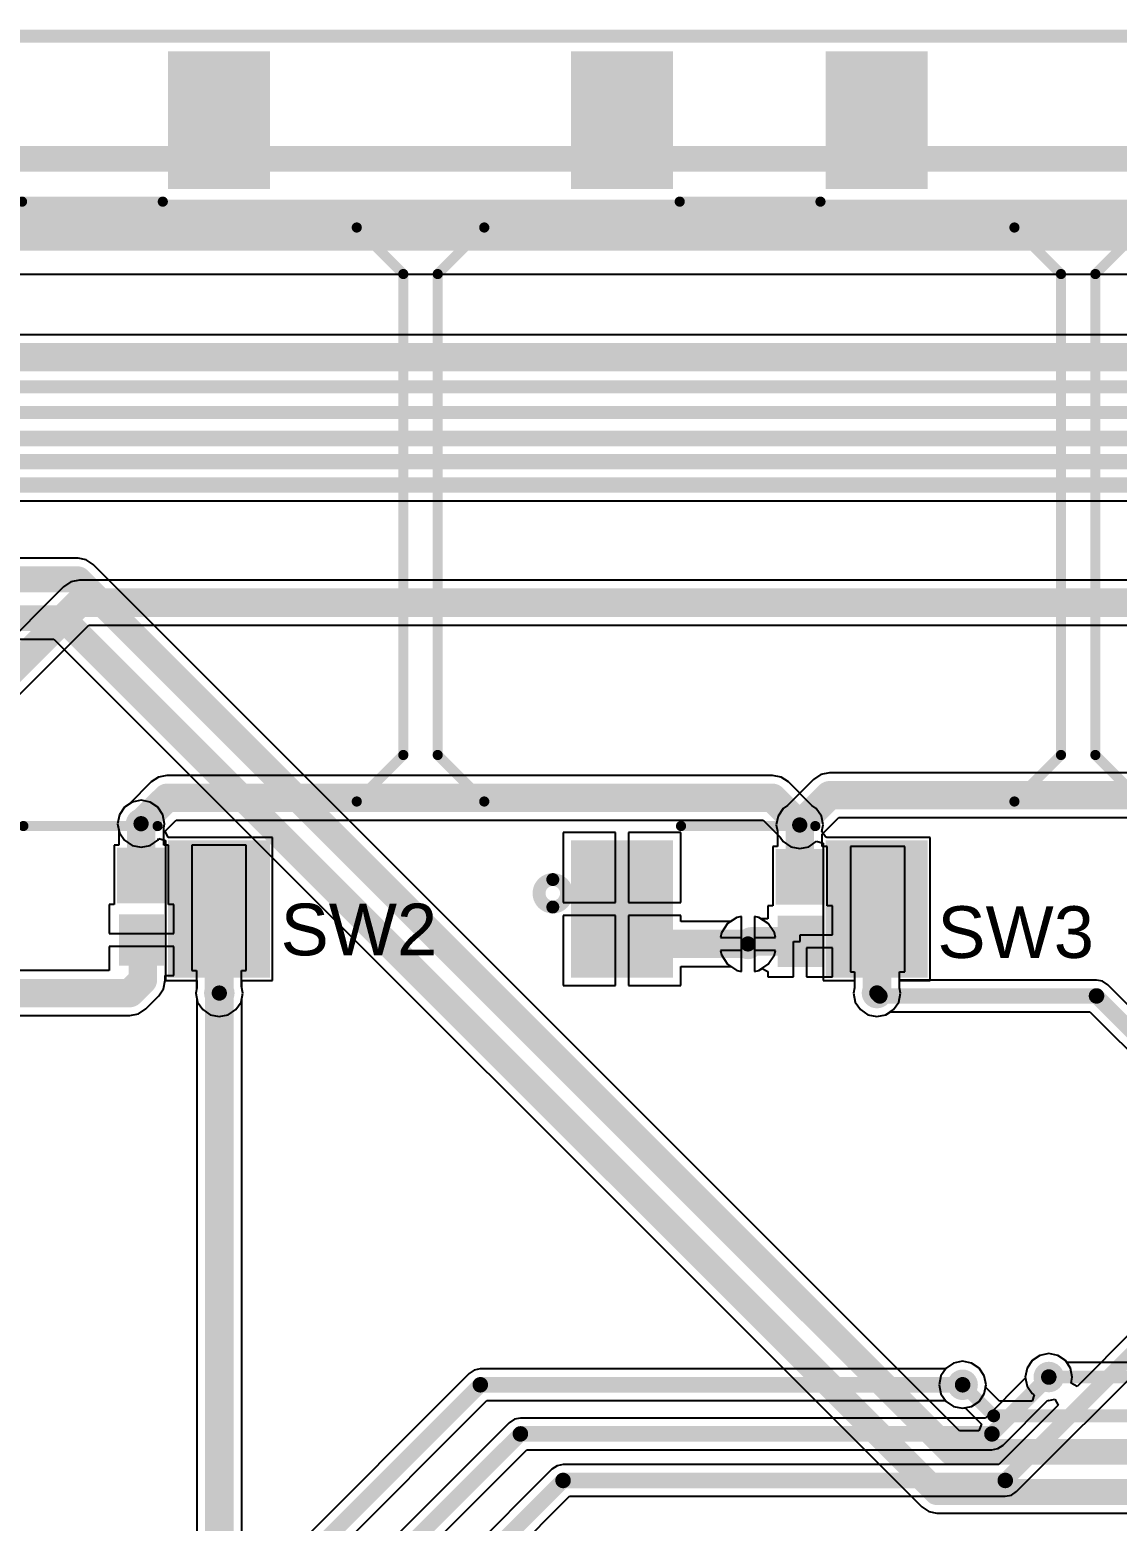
# Model space of a CAD drawing. Header units: millimetres. Extents: x 0 to 214, y 0 to 214.
# Drawn here: x 2.177 to 3.018, y 3.167 to 4.321 of the extents above; entities that cross this region are included whole.
import ezdxf

# ---------------------------------------------------------------- set-up
doc = ezdxf.new("R2010")
doc.units = ezdxf.units.MM
doc.header["$MEASUREMENT"] = 0
for name, color, linetype in [('BottomLayer', 5, 'Continuous'), ('BottomPaste', 16, 'Continuous'), ('BottomSolder', 6, 'Continuous'), ('Mechanical2', 216, 'Continuous'), ('TopLayer', 1, 'Continuous'), ('TopOverlay', 2, 'Continuous'), ('TopPaste', 8, 'Continuous'), ('TopSolder', 216, 'Continuous'), ('ViaHoleLayer', 16, 'Continuous')]:
    doc.layers.add(name, color=color, linetype=linetype)
doc.styles.add('Arial', font='', dxfattribs={"height": 0.2})
doc.styles.get('Arial').set_extended_font_data('Arial')

# ---------------------------------------------------------------- blocks, each defined once
blk = doc.blocks.new('TL3300CF160Q_268')
at = {"layer": 'TopLayer'}
for points in [[(-0.2559054, 0.06299215), (-0.3543306, 0.06299215), (-0.3543306, 0.13385825), (-0.2559054, 0.13385825)], [(0.3543308, 0.06299215), (0.2559056, 0.06299215), (0.2559056, 0.13385825), (0.3543308, 0.13385825)], [(-0.2559054, -0.13385825), (-0.3543306, -0.13385825), (-0.3543306, -0.06299215), (-0.2559054, -0.06299215)], [(0.3543308, -0.13385825), (0.2559056, -0.13385825), (0.2559056, -0.06299215), (0.3543308, -0.06299215)]]:
    blk.add_hatch(color=1, dxfattribs=at).paths.add_polyline_path(points)
at = {"layer": 'TopPaste'}
for points in [[(-0.2559054, 0.06299215), (-0.3543306, 0.06299215), (-0.3543306, 0.13385825), (-0.2559054, 0.13385825)], [(0.3543308, 0.06299215), (0.2559056, 0.06299215), (0.2559056, 0.13385825), (0.3543308, 0.13385825)], [(-0.2559054, -0.13385825), (-0.3543306, -0.13385825), (-0.3543306, -0.06299215), (-0.2559054, -0.06299215)], [(0.3543308, -0.13385825), (0.2559056, -0.13385825), (0.2559056, -0.06299215), (0.3543308, -0.06299215)]]:
    blk.add_hatch(color=8, dxfattribs=at).paths.add_polyline_path(points)
at = {"layer": 'TopSolder'}
for points in [[(-0.2519054, 0.05899215), (-0.3583306, 0.05899215), (-0.3583306, 0.13785825), (-0.2519054, 0.13785825)], [(0.3583308, 0.05899215), (0.2519056, 0.05899215), (0.2519056, 0.13785825), (0.3583308, 0.13785825)], [(-0.2519054, -0.13785825), (-0.3583306, -0.13785825), (-0.3583306, -0.05899215), (-0.2519054, -0.05899215)], [(0.3583308, -0.13785825), (0.2519056, -0.13785825), (0.2519056, -0.05899215), (0.3583308, -0.05899215)]]:
    blk.add_hatch(color=216, dxfattribs=at).paths.add_polyline_path(points)
at = {"layer": 'TopOverlay', "const_width": 0.007874}
for points in [[(-0.186, 0.241), (-0.222, 0.205)], [(-0.186, 0.241), (0.186, 0.241)], [(0.1860002, 0.241), (0.2220002, 0.205)], [(0.2420158, 0.0538425), (0.242, -0.055)], [(-0.2409842, 0.0528425), (-0.241, -0.051)], [(-0.222, -0.205), (-0.186, -0.241)], [(0.2220002, -0.205), (0.1860002, -0.241)], [(-0.186, -0.241), (0.186, -0.241)]]:
    blk.add_lwpolyline(points, dxfattribs=at)
at = {"layer": 'TopOverlay'}
for points, const_width in [([(-0.1879685, 0.241, 1), (-0.1840315, 0.241, 1)], 0.003937), ([(-0.1879685, 0.241, 1), (-0.1840315, 0.241, 1)], 0.003937), ([(0.1840315, 0.241, 1), (0.1879685, 0.241, 1)], 0.003937), ([(0.1840317, 0.241, 1), (0.1879687, 0.241, 1)], 0.003937), ([(-0.2239685, 0.205, 1), (-0.2200315, 0.205, 1)], 0.003937), ([(0.2200317, 0.205, 1), (0.2239687, 0.205, 1)], 0.003937), ([(-0.2823699, 0.152, 1), (-0.3036301, 0.152, 1)], 0.01), ([(-0.3061301, 0.152, 1), (-0.3011301, 0.152, 1)], 0.005), ([(-0.2848699, 0.152, 1), (-0.2798699, 0.152, 1)], 0.005), ([(0.2400473, 0.0538425, 1), (0.2439843, 0.0538425, 1)], 0.003937), ([(-0.2429527, 0.0528425, 1), (-0.2390157, 0.0528425, 1)], 0.003937), ([(-0.2429685, -0.051, 1), (-0.2390315, -0.051, 1)], 0.003937), ([(0.2400315, -0.055, 1), (0.2439685, -0.055, 1)], 0.003937), ([(-0.2239685, -0.205, 1), (-0.2200315, -0.205, 1)], 0.003937), ([(0.2200317, -0.205, 1), (0.2239687, -0.205, 1)], 0.003937), ([(-0.1879685, -0.241, 1), (-0.1840315, -0.241, 1)], 0.003937), ([(-0.1879685, -0.241, 1), (-0.1840315, -0.241, 1)], 0.003937), ([(0.1840315, -0.241, 1), (0.1879685, -0.241, 1)], 0.003937), ([(0.1840317, -0.241, 1), (0.1879687, -0.241, 1)], 0.003937)]:
    blk.add_lwpolyline(points, format="xyb", close=True, dxfattribs=dict(at, const_width=const_width))
blk = doc.blocks.new('TL3300CF160Q_270')
at = {"layer": 'TopLayer'}
for points in [[(-0.2559054, 0.06299215), (-0.3543306, 0.06299215), (-0.3543306, 0.13385825), (-0.2559054, 0.13385825)], [(0.3543308, 0.06299215), (0.2559056, 0.06299215), (0.2559056, 0.13385825), (0.3543308, 0.13385825)], [(-0.2559054, -0.13385825), (-0.3543306, -0.13385825), (-0.3543306, -0.06299215), (-0.2559054, -0.06299215)], [(0.3543308, -0.13385825), (0.2559056, -0.13385825), (0.2559056, -0.06299215), (0.3543308, -0.06299215)]]:
    blk.add_hatch(color=1, dxfattribs=at).paths.add_polyline_path(points)
at = {"layer": 'TopPaste'}
for points in [[(-0.2559054, 0.06299215), (-0.3543306, 0.06299215), (-0.3543306, 0.13385825), (-0.2559054, 0.13385825)], [(0.3543308, 0.06299215), (0.2559056, 0.06299215), (0.2559056, 0.13385825), (0.3543308, 0.13385825)], [(-0.2559054, -0.13385825), (-0.3543306, -0.13385825), (-0.3543306, -0.06299215), (-0.2559054, -0.06299215)], [(0.3543308, -0.13385825), (0.2559056, -0.13385825), (0.2559056, -0.06299215), (0.3543308, -0.06299215)]]:
    blk.add_hatch(color=8, dxfattribs=at).paths.add_polyline_path(points)
at = {"layer": 'TopSolder'}
for points in [[(-0.2519054, 0.05899215), (-0.3583306, 0.05899215), (-0.3583306, 0.13785825), (-0.2519054, 0.13785825)], [(0.3583308, 0.05899215), (0.2519056, 0.05899215), (0.2519056, 0.13785825), (0.3583308, 0.13785825)], [(-0.2519054, -0.13785825), (-0.3583306, -0.13785825), (-0.3583306, -0.05899215), (-0.2519054, -0.05899215)], [(0.3583308, -0.13785825), (0.2519056, -0.13785825), (0.2519056, -0.05899215), (0.3583308, -0.05899215)]]:
    blk.add_hatch(color=216, dxfattribs=at).paths.add_polyline_path(points)
at = {"layer": 'TopOverlay', "const_width": 0.007874}
for points in [[(-0.186, 0.241), (-0.222, 0.205)], [(-0.186, 0.241), (0.186, 0.241)], [(0.1860002, 0.241), (0.2220002, 0.205)], [(0.2420158, 0.0538425), (0.242, -0.055)], [(-0.2409842, 0.0528425), (-0.241, -0.051)], [(-0.222, -0.205), (-0.186, -0.241)], [(0.2220002, -0.205), (0.1860002, -0.241)], [(-0.186, -0.241), (0.186, -0.241)]]:
    blk.add_lwpolyline(points, dxfattribs=at)
at = {"layer": 'TopOverlay'}
for points, const_width in [([(-0.1879685, 0.241, 1), (-0.1840315, 0.241, 1)], 0.003937), ([(-0.1879685, 0.241, 1), (-0.1840315, 0.241, 1)], 0.003937), ([(0.1840315, 0.241, 1), (0.1879685, 0.241, 1)], 0.003937), ([(0.1840317, 0.241, 1), (0.1879687, 0.241, 1)], 0.003937), ([(-0.2239685, 0.205, 1), (-0.2200315, 0.205, 1)], 0.003937), ([(0.2200317, 0.205, 1), (0.2239687, 0.205, 1)], 0.003937), ([(-0.2823699, 0.152, 1), (-0.3036301, 0.152, 1)], 0.01), ([(-0.3061301, 0.152, 1), (-0.3011301, 0.152, 1)], 0.005), ([(-0.2848699, 0.152, 1), (-0.2798699, 0.152, 1)], 0.005), ([(0.2400473, 0.0538425, 1), (0.2439843, 0.0538425, 1)], 0.003937), ([(-0.2429527, 0.0528425, 1), (-0.2390157, 0.0528425, 1)], 0.003937), ([(-0.2429685, -0.051, 1), (-0.2390315, -0.051, 1)], 0.003937), ([(0.2400315, -0.055, 1), (0.2439685, -0.055, 1)], 0.003937), ([(-0.2239685, -0.205, 1), (-0.2200315, -0.205, 1)], 0.003937), ([(0.2200317, -0.205, 1), (0.2239687, -0.205, 1)], 0.003937), ([(-0.1879685, -0.241, 1), (-0.1840315, -0.241, 1)], 0.003937), ([(-0.1879685, -0.241, 1), (-0.1840315, -0.241, 1)], 0.003937), ([(0.1840315, -0.241, 1), (0.1879685, -0.241, 1)], 0.003937), ([(0.1840317, -0.241, 1), (0.1879687, -0.241, 1)], 0.003937)]:
    blk.add_lwpolyline(points, format="xyb", close=True, dxfattribs=dict(at, const_width=const_width))
blk = doc.blocks.new('TL3300CF160Q_271')
at = {"layer": 'TopLayer'}
for points in [[(-0.2559054, 0.06299215), (-0.3543306, 0.06299215), (-0.3543306, 0.13385825), (-0.2559054, 0.13385825)], [(0.3543308, 0.06299215), (0.2559056, 0.06299215), (0.2559056, 0.13385825), (0.3543308, 0.13385825)], [(-0.2559054, -0.13385825), (-0.3543306, -0.13385825), (-0.3543306, -0.06299215), (-0.2559054, -0.06299215)], [(0.3543308, -0.13385825), (0.2559056, -0.13385825), (0.2559056, -0.06299215), (0.3543308, -0.06299215)]]:
    blk.add_hatch(color=1, dxfattribs=at).paths.add_polyline_path(points)
at = {"layer": 'TopPaste'}
for points in [[(-0.2559054, 0.06299215), (-0.3543306, 0.06299215), (-0.3543306, 0.13385825), (-0.2559054, 0.13385825)], [(0.3543308, 0.06299215), (0.2559056, 0.06299215), (0.2559056, 0.13385825), (0.3543308, 0.13385825)], [(-0.2559054, -0.13385825), (-0.3543306, -0.13385825), (-0.3543306, -0.06299215), (-0.2559054, -0.06299215)], [(0.3543308, -0.13385825), (0.2559056, -0.13385825), (0.2559056, -0.06299215), (0.3543308, -0.06299215)]]:
    blk.add_hatch(color=8, dxfattribs=at).paths.add_polyline_path(points)
at = {"layer": 'TopSolder'}
for points in [[(-0.2519054, 0.05899215), (-0.3583306, 0.05899215), (-0.3583306, 0.13785825), (-0.2519054, 0.13785825)], [(0.3583308, 0.05899215), (0.2519056, 0.05899215), (0.2519056, 0.13785825), (0.3583308, 0.13785825)], [(-0.2519054, -0.13785825), (-0.3583306, -0.13785825), (-0.3583306, -0.05899215), (-0.2519054, -0.05899215)], [(0.3583308, -0.13785825), (0.2519056, -0.13785825), (0.2519056, -0.05899215), (0.3583308, -0.05899215)]]:
    blk.add_hatch(color=216, dxfattribs=at).paths.add_polyline_path(points)
at = {"layer": 'TopOverlay', "const_width": 0.007874}
for points in [[(-0.186, 0.241), (-0.222, 0.205)], [(-0.186, 0.241), (0.186, 0.241)], [(0.1860002, 0.241), (0.2220002, 0.205)], [(0.2420158, 0.0538425), (0.242, -0.055)], [(-0.2409842, 0.0528425), (-0.241, -0.051)], [(-0.222, -0.205), (-0.186, -0.241)], [(0.2220002, -0.205), (0.1860002, -0.241)], [(-0.186, -0.241), (0.186, -0.241)]]:
    blk.add_lwpolyline(points, dxfattribs=at)
at = {"layer": 'TopOverlay'}
for points, const_width in [([(-0.1879685, 0.241, 1), (-0.1840315, 0.241, 1)], 0.003937), ([(-0.1879685, 0.241, 1), (-0.1840315, 0.241, 1)], 0.003937), ([(0.1840315, 0.241, 1), (0.1879685, 0.241, 1)], 0.003937), ([(0.1840317, 0.241, 1), (0.1879687, 0.241, 1)], 0.003937), ([(-0.2239685, 0.205, 1), (-0.2200315, 0.205, 1)], 0.003937), ([(0.2200317, 0.205, 1), (0.2239687, 0.205, 1)], 0.003937), ([(-0.2823699, 0.152, 1), (-0.3036301, 0.152, 1)], 0.01), ([(-0.3061301, 0.152, 1), (-0.3011301, 0.152, 1)], 0.005), ([(-0.2848699, 0.152, 1), (-0.2798699, 0.152, 1)], 0.005), ([(0.2400473, 0.0538425, 1), (0.2439843, 0.0538425, 1)], 0.003937), ([(-0.2429527, 0.0528425, 1), (-0.2390157, 0.0528425, 1)], 0.003937), ([(-0.2429685, -0.051, 1), (-0.2390315, -0.051, 1)], 0.003937), ([(0.2400315, -0.055, 1), (0.2439685, -0.055, 1)], 0.003937), ([(-0.2239685, -0.205, 1), (-0.2200315, -0.205, 1)], 0.003937), ([(0.2200317, -0.205, 1), (0.2239687, -0.205, 1)], 0.003937), ([(-0.1879685, -0.241, 1), (-0.1840315, -0.241, 1)], 0.003937), ([(-0.1879685, -0.241, 1), (-0.1840315, -0.241, 1)], 0.003937), ([(0.1840315, -0.241, 1), (0.1879685, -0.241, 1)], 0.003937), ([(0.1840317, -0.241, 1), (0.1879687, -0.241, 1)], 0.003937)]:
    blk.add_lwpolyline(points, format="xyb", close=True, dxfattribs=dict(at, const_width=const_width))
blk = doc.blocks.new('RES_0603_B_306')
at = {"layer": 'BottomLayer'}
for points in [[(-0.045, -0.0175), (-0.045, 0.0175), (-0.015, 0.0175), (-0.015, -0.0175)], [(0.015, -0.0175), (0.015, 0.0175), (0.045, 0.0175), (0.045, -0.0175)]]:
    blk.add_hatch(color=5, dxfattribs=at).paths.add_polyline_path(points)
at = {"layer": 'BottomPaste'}
for points in [[(-0.045, -0.0175), (-0.045, 0.0175), (-0.015, 0.0175), (-0.015, -0.0175)], [(0.015, -0.0175), (0.015, 0.0175), (0.045, 0.0175), (0.045, -0.0175)]]:
    blk.add_hatch(color=16, dxfattribs=at).paths.add_polyline_path(points)
at = {"layer": 'BottomSolder'}
for points in [[(-0.049, -0.0215), (-0.049, 0.0215), (-0.011, 0.0215), (-0.011, -0.0215)], [(0.011, -0.0215), (0.011, 0.0215), (0.049, 0.0215), (0.049, -0.0215)]]:
    blk.add_hatch(color=6, dxfattribs=at).paths.add_polyline_path(points)
blk = doc.blocks.new('RES_0603_B_307')
at = {"layer": 'BottomLayer'}
for points in [[(-0.045, -0.0175), (-0.045, 0.0175), (-0.015, 0.0175), (-0.015, -0.0175)], [(0.015, -0.0175), (0.015, 0.0175), (0.045, 0.0175), (0.045, -0.0175)]]:
    blk.add_hatch(color=5, dxfattribs=at).paths.add_polyline_path(points)
at = {"layer": 'BottomPaste'}
for points in [[(-0.045, -0.0175), (-0.045, 0.0175), (-0.015, 0.0175), (-0.015, -0.0175)], [(0.015, -0.0175), (0.015, 0.0175), (0.045, 0.0175), (0.045, -0.0175)]]:
    blk.add_hatch(color=16, dxfattribs=at).paths.add_polyline_path(points)
at = {"layer": 'BottomSolder'}
for points in [[(-0.049, -0.0215), (-0.049, 0.0215), (-0.011, 0.0215), (-0.011, -0.0215)], [(0.011, -0.0215), (0.011, 0.0215), (0.049, 0.0215), (0.049, -0.0215)]]:
    blk.add_hatch(color=6, dxfattribs=at).paths.add_polyline_path(points)
blk = doc.blocks.new('C__0603_B_349')
at = {"layer": 'BottomLayer'}
for points in [[(-0.045, -0.0175), (-0.045, 0.0175), (-0.015, 0.0175), (-0.015, -0.0175)], [(0.015, -0.0175), (0.015, 0.0175), (0.045, 0.0175), (0.045, -0.0175)]]:
    blk.add_hatch(color=5, dxfattribs=at).paths.add_polyline_path(points)
at = {"layer": 'BottomPaste'}
for points in [[(-0.045, -0.0175), (-0.045, 0.0175), (-0.015, 0.0175), (-0.015, -0.0175)], [(0.015, -0.0175), (0.015, 0.0175), (0.045, 0.0175), (0.045, -0.0175)]]:
    blk.add_hatch(color=16, dxfattribs=at).paths.add_polyline_path(points)
at = {"layer": 'BottomSolder'}
for points in [[(-0.0473622, -0.0198622), (-0.0473622, 0.0198622), (-0.0126378, 0.0198622), (-0.0126378, -0.0198622)], [(0.0126378, -0.0198622), (0.0126378, 0.0198622), (0.0473622, 0.0198622), (0.0473622, -0.0198622)]]:
    blk.add_hatch(color=6, dxfattribs=at).paths.add_polyline_path(points)
blk = doc.blocks.new('C__0603_B_350')
at = {"layer": 'BottomLayer'}
for points in [[(-0.045, -0.0175), (-0.045, 0.0175), (-0.015, 0.0175), (-0.015, -0.0175)], [(0.015, -0.0175), (0.015, 0.0175), (0.045, 0.0175), (0.045, -0.0175)]]:
    blk.add_hatch(color=5, dxfattribs=at).paths.add_polyline_path(points)
at = {"layer": 'BottomPaste'}
for points in [[(-0.045, -0.0175), (-0.045, 0.0175), (-0.015, 0.0175), (-0.015, -0.0175)], [(0.015, -0.0175), (0.015, 0.0175), (0.045, 0.0175), (0.045, -0.0175)]]:
    blk.add_hatch(color=16, dxfattribs=at).paths.add_polyline_path(points)
at = {"layer": 'BottomSolder'}
for points in [[(-0.0473622, -0.0198622), (-0.0473622, 0.0198622), (-0.0126378, 0.0198622), (-0.0126378, -0.0198622)], [(0.0126378, -0.0198622), (0.0126378, 0.0198622), (0.0473622, 0.0198622), (0.0473622, -0.0198622)]]:
    blk.add_hatch(color=6, dxfattribs=at).paths.add_polyline_path(points)

msp = doc.modelspace()

# ---------------------------------------------------------------- hatches: boundary and pattern name
at = {"layer": 'BottomLayer'}
h = msp.add_hatch(color=5, dxfattribs=at)
edge = h.paths.add_edge_path()
edge.add_arc((2.2626453, 3.707), 0.011811, 0, 360)
h = msp.add_hatch(color=5, dxfattribs=at)
edge = h.paths.add_edge_path()
edge.add_arc((2.772, 3.706), 0.011811, 0, 360)
h = msp.add_hatch(color=5, dxfattribs=at)
edge = h.paths.add_edge_path()
edge.add_arc((2.732, 3.614), 0.011811, 0, 360)
h = msp.add_hatch(color=5, dxfattribs=at)
edge = h.paths.add_edge_path()
edge.add_arc((2.3231514, 3.576), 0.011811, 0, 360)
h = msp.add_hatch(color=5, dxfattribs=at)
edge = h.paths.add_edge_path()
edge.add_arc((2.8317676, 3.576), 0.011811, 0, 360)
h = msp.add_hatch(color=5, dxfattribs=at)
edge = h.paths.add_edge_path()
edge.add_arc((2.9646569, 3.279), 0.011811, 0, 360)
h = msp.add_hatch(color=5, dxfattribs=at)
edge = h.paths.add_edge_path()
edge.add_arc((2.898, 3.273), 0.011811, 0, 360)
at = {"layer": 'BottomSolder'}
h = msp.add_hatch(color=6, dxfattribs=at)
edge = h.paths.add_edge_path()
edge.add_arc((2.2626453, 3.707), 0.0059055, 0, 360)
h = msp.add_hatch(color=6, dxfattribs=at)
edge = h.paths.add_edge_path()
edge.add_arc((2.772, 3.706), 0.0059055, 0, 360)
h = msp.add_hatch(color=6, dxfattribs=at)
edge = h.paths.add_edge_path()
edge.add_arc((2.732, 3.614), 0.0059055, 0, 360)
h = msp.add_hatch(color=6, dxfattribs=at)
edge = h.paths.add_edge_path()
edge.add_arc((2.3231514, 3.576), 0.0059055, 0, 360)
h = msp.add_hatch(color=6, dxfattribs=at)
edge = h.paths.add_edge_path()
edge.add_arc((2.8317676, 3.576), 0.0059055, 0, 360)
h = msp.add_hatch(color=6, dxfattribs=at)
edge = h.paths.add_edge_path()
edge.add_arc((2.898, 3.273), 0.0059055, 0, 360)
h = msp.add_hatch(color=6, dxfattribs=at)
edge = h.paths.add_edge_path()
edge.add_arc((2.9646569, 3.279), 0.0059055, 0, 360)
at = {"layer": 'TopLayer'}
h = msp.add_hatch(color=1, dxfattribs=at)
edge = h.paths.add_edge_path()
edge.add_arc((2.2626453, 3.707), 0.011811, 0, 360)
h = msp.add_hatch(color=1, dxfattribs=at)
edge = h.paths.add_edge_path()
edge.add_arc((2.772, 3.706), 0.011811, 0, 360)
h = msp.add_hatch(color=1, dxfattribs=at)
edge = h.paths.add_edge_path()
edge.add_arc((2.732, 3.614), 0.011811, 0, 360)
h = msp.add_hatch(color=1, dxfattribs=at)
edge = h.paths.add_edge_path()
edge.add_arc((2.3231514, 3.576), 0.011811, 0, 360)
h = msp.add_hatch(color=1, dxfattribs=at)
edge = h.paths.add_edge_path()
edge.add_arc((2.8317676, 3.576), 0.011811, 0, 360)
h = msp.add_hatch(color=1, dxfattribs=at)
edge = h.paths.add_edge_path()
edge.add_arc((2.9646569, 3.279), 0.011811, 0, 360)
h = msp.add_hatch(color=1, dxfattribs=at)
edge = h.paths.add_edge_path()
edge.add_arc((2.898, 3.273), 0.011811, 0, 360)
at = {"layer": 'TopSolder'}
h = msp.add_hatch(color=216, dxfattribs=at)
edge = h.paths.add_edge_path()
edge.add_arc((2.2626453, 3.707), 0.0059055, 0, 360)
h = msp.add_hatch(color=216, dxfattribs=at)
edge = h.paths.add_edge_path()
edge.add_arc((2.772, 3.706), 0.0059055, 0, 360)
h = msp.add_hatch(color=216, dxfattribs=at)
edge = h.paths.add_edge_path()
edge.add_arc((2.732, 3.614), 0.0059055, 0, 360)
h = msp.add_hatch(color=216, dxfattribs=at)
edge = h.paths.add_edge_path()
edge.add_arc((2.3231514, 3.576), 0.0059055, 0, 360)
h = msp.add_hatch(color=216, dxfattribs=at)
edge = h.paths.add_edge_path()
edge.add_arc((2.8317676, 3.576), 0.0059055, 0, 360)
h = msp.add_hatch(color=216, dxfattribs=at)
edge = h.paths.add_edge_path()
edge.add_arc((2.898, 3.273), 0.0059055, 0, 360)
h = msp.add_hatch(color=216, dxfattribs=at)
edge = h.paths.add_edge_path()
edge.add_arc((2.9646569, 3.279), 0.0059055, 0, 360)
at = {"layer": 'ViaHoleLayer'}
h = msp.add_hatch(color=16, dxfattribs=at)
edge = h.paths.add_edge_path()
edge.add_arc((2.2626453, 3.707), 0.0059055, 0, 360)
h = msp.add_hatch(color=16, dxfattribs=at)
edge = h.paths.add_edge_path()
edge.add_arc((2.772, 3.706), 0.0059055, 0, 360)
h = msp.add_hatch(color=16, dxfattribs=at)
edge = h.paths.add_edge_path()
edge.add_arc((2.732, 3.614), 0.0059055, 0, 360)
h = msp.add_hatch(color=16, dxfattribs=at)
edge = h.paths.add_edge_path()
edge.add_arc((2.3231514, 3.576), 0.0059055, 0, 360)
h = msp.add_hatch(color=16, dxfattribs=at)
edge = h.paths.add_edge_path()
edge.add_arc((2.8317676, 3.576), 0.0059055, 0, 360)
h = msp.add_hatch(color=16, dxfattribs=at)
edge = h.paths.add_edge_path()
edge.add_arc((2.898, 3.273), 0.0059055, 0, 360)
h = msp.add_hatch(color=16, dxfattribs=at)
edge = h.paths.add_edge_path()
edge.add_arc((2.9646569, 3.279), 0.0059055, 0, 360)

# ---------------------------------------------------------------- linework, layer by layer
at = {"layer": 'BottomLayer'}
for p, q in [((1.6232591, 4.132), (5.7925056, 4.1319994)), ((2.214, 3.9123135), (0.905, 3.9123135)), ((2.2202429, 3.9110717), (2.214, 3.9123135)), ((2.2255354, 3.9075354), (2.2202429, 3.9110717)), ((2.3255354, 3.8075354), (2.2255354, 3.9075354)), ((1.948, 3.8496865), (2.1952427, 3.8496865)), ((2.1952427, 3.8496865), (2.8664646, 3.1784646)), ((2.8955683, 3.2375025), (2.3255354, 3.8075354)), ((2.7827437, 3.7412563), (2.7626832, 3.7211958)), ((2.7883669, 3.7450136), (2.7827437, 3.7412563)), ((2.795, 3.746333), (2.7883669, 3.7450136)), ((3.253, 3.746333), (2.795, 3.746333)), ((2.2498043, 3.719841), (2.2458677, 3.7139495)), ((2.2556958, 3.7237776), (2.2498043, 3.719841)), ((2.2626453, 3.7251599), (2.2556958, 3.7237776)), ((2.2695948, 3.7237776), (2.2626453, 3.7251599)), ((2.2754863, 3.719841), (2.2695948, 3.7237776)), ((2.2794229, 3.7139495), (2.2754863, 3.719841)), ((2.759159, 3.718841), (2.7552224, 3.7129495)), ((2.7626832, 3.7211958), (2.759159, 3.718841)), ((2.2458677, 3.7139495), (2.2444854, 3.707)), ((2.2444854, 3.707), (2.2454598, 3.7021012)), ((2.2808052, 3.707), (2.2794229, 3.7139495)), ((2.2801258, 3.7035843), (2.2808052, 3.707)), ((2.2801258, 3.6904042), (2.2801258, 3.7035843)), ((2.7552224, 3.7129495), (2.7538401, 3.706)), ((2.7538401, 3.706), (2.7548145, 3.7011012)), ((2.7894805, 3.6989679), (2.8021796, 3.711667)), ((2.8021796, 3.711667), (3.2458204, 3.711667)), ((2.2454598, 3.7021012), (2.2454598, 3.6904042)), ((2.7548145, 3.7011012), (2.7548145, 3.6894042)), ((2.7894805, 3.6894042), (2.7894805, 3.6989679)), ((2.2454598, 3.6904042), (2.2419403, 3.6904042)), ((2.2419403, 3.6904042), (2.2419403, 3.6445)), ((2.2839403, 3.6904042), (2.2801258, 3.6904042)), ((2.2839403, 3.6445), (2.2839403, 3.6904042)), ((2.3439403, 3.6904042), (2.3019403, 3.6904042)), ((2.3019403, 3.6904042), (2.3019403, 3.6434044)), ((2.3439403, 3.6434044), (2.3439403, 3.6904042)), ((2.7548145, 3.6894042), (2.751295, 3.6894042)), ((2.751295, 3.6894042), (2.751295, 3.6435)), ((2.793295, 3.6894042), (2.7894805, 3.6894042)), ((2.793295, 3.6435), (2.793295, 3.6894042)), ((2.853295, 3.6894042), (2.811295, 3.6894042)), ((2.811295, 3.6894042), (2.811295, 3.6424044)), ((2.853295, 3.6424044), (2.853295, 3.6894042)), ((2.2419403, 3.6445), (2.2379403, 3.6445)), ((2.2379403, 3.6445), (2.2379403, 3.6219999)), ((2.2879403, 3.6445), (2.2839403, 3.6445)), ((2.2879403, 3.6219999), (2.2879403, 3.6445)), ((2.3019403, 3.6434044), (2.3019401, 3.6434044)), ((2.3019401, 3.6434044), (2.3019401, 3.6404998)), ((2.3019401, 3.6404998), (2.3019403, 3.6404998)), ((2.3019403, 3.6404998), (2.3019403, 3.5935)), ((2.3439405, 3.6434044), (2.3439403, 3.6434044)), ((2.3439403, 3.5935), (2.3439403, 3.6404998)), ((2.3439403, 3.6404998), (2.3439405, 3.6404998)), ((2.3439405, 3.6404998), (2.3439405, 3.6434044)), ((2.7234898, 3.6345455), (2.7162751, 3.6297249)), ((2.727, 3.6352437), (2.7234898, 3.6345455)), ((2.727, 3.619), (2.727, 3.6352437)), ((2.7405102, 3.6345455), (2.737, 3.6352437)), ((2.737, 3.6352437), (2.737, 3.614)), ((2.7423249, 3.633333), (2.7405102, 3.6345455)), ((2.751295, 3.6435), (2.747295, 3.6435)), ((2.747295, 3.6435), (2.747295, 3.633333)), ((2.797295, 3.6435), (2.793295, 3.6435)), ((2.797295, 3.621), (2.797295, 3.6435)), ((2.811295, 3.6424044), (2.8112948, 3.6424044)), ((2.8112948, 3.6424044), (2.8112948, 3.6394998)), ((2.8112948, 3.6394998), (2.811295, 3.6394998)), ((2.811295, 3.6394998), (2.811295, 3.5925)), ((2.8532952, 3.6424044), (2.853295, 3.6424044)), ((2.853295, 3.5925), (2.853295, 3.6394998)), ((2.853295, 3.6394998), (2.8532952, 3.6394998)), ((2.8532952, 3.6394998), (2.8532952, 3.6424044)), ((2.7114545, 3.6225102), (2.7107563, 3.619)), ((2.7162751, 3.6297249), (2.7114545, 3.6225102)), ((2.747295, 3.633333), (2.7423249, 3.633333)), ((2.2379403, 3.6219999), (2.2629402, 3.6219999)), ((2.2629402, 3.6119999), (2.2379403, 3.6119999)), ((2.2379403, 3.6119999), (2.2379403, 3.593333)), ((2.2629402, 3.6219999), (2.2879403, 3.6219999)), ((2.2879403, 3.6119999), (2.2629402, 3.6119999)), ((2.2879403, 3.5895), (2.2879403, 3.6119999)), ((2.7107563, 3.619), (2.727, 3.619)), ((2.737, 3.614), (2.737, 3.5927563)), ((2.7672948, 3.5885), (2.7672948, 3.616)), ((2.7672948, 3.616), (2.7722948, 3.616)), ((2.7722948, 3.616), (2.7722948, 3.621)), ((2.7722948, 3.621), (2.797295, 3.621)), ((2.797295, 3.611), (2.7772948, 3.611)), ((2.7772948, 3.611), (2.7772948, 3.5885)), ((2.797295, 3.5885), (2.797295, 3.611)), ((2.727, 3.609), (2.7107563, 3.609)), ((2.7107563, 3.609), (2.7114545, 3.6054898)), ((2.7114545, 3.6054898), (2.7162751, 3.5982751)), ((2.727, 3.5927563), (2.727, 3.609)), ((2.2379403, 3.593333), (2.1396192, 3.593333)), ((2.281333, 3.586), (2.281333, 3.5895)), ((2.281333, 3.5895), (2.2879403, 3.5895)), ((2.3019403, 3.5935), (2.3056073, 3.5935)), ((2.3056073, 3.5935), (2.3056073, 3.5790959)), ((2.3402733, 3.5812185), (2.3402733, 3.5935)), ((2.3402733, 3.5935), (2.3439403, 3.5935)), ((2.7162751, 3.5982751), (2.7234898, 3.5934545)), ((2.7234898, 3.5934545), (2.727, 3.5927563)), ((2.737, 3.5927563), (2.7405102, 3.5934545)), ((2.7405102, 3.5934545), (2.7428854, 3.5950415)), ((2.7428854, 3.5950415), (2.747295, 3.5926845)), ((2.747295, 3.5926845), (2.747295, 3.5885)), ((2.747295, 3.5885), (2.7672948, 3.5885)), ((2.7772948, 3.5885), (2.797295, 3.5885)), ((2.811295, 3.5925), (2.8144346, 3.5925)), ((2.8144346, 3.5925), (2.8144346, 3.5801572)), ((2.8491006, 3.5860114), (2.8491006, 3.5925)), ((2.8491006, 3.5925), (2.853295, 3.5925)), ((2.2762563, 3.5737437), (2.2800136, 3.5793669)), ((2.2800136, 3.5793669), (2.281333, 3.586)), ((2.3056073, 3.5790959), (2.3049915, 3.576)), ((2.3413113, 3.576), (2.3402733, 3.5812185)), ((2.8144346, 3.5801572), (2.8136077, 3.576)), ((3.0015499, 3.5860114), (2.8491006, 3.5860114)), ((3.0062321, 3.5850801), (3.0015499, 3.5860114)), ((3.0102014, 3.5824278), (3.0062321, 3.5850801)), ((3.4483868, 3.1442424), (3.0102014, 3.5824278)), ((2.2662563, 3.5637437), (2.2762563, 3.5737437)), ((2.3049915, 3.576), (2.3063738, 3.5690505)), ((2.3063738, 3.5690505), (2.3103104, 3.563159)), ((2.3359924, 3.563159), (2.339929, 3.5690505)), ((2.339929, 3.5690505), (2.3413113, 3.576)), ((2.8136077, 3.576), (2.81499, 3.5690505)), ((2.81499, 3.5690505), (2.8189266, 3.563159)), ((2.1396192, 3.558667), (2.254, 3.558667)), ((2.254, 3.558667), (2.2606331, 3.5599864)), ((2.2606331, 3.5599864), (2.2662563, 3.5637437)), ((2.3103104, 3.563159), (2.3162019, 3.5592224)), ((2.3162019, 3.5592224), (2.3231514, 3.5578401)), ((2.3231514, 3.5578401), (2.3301009, 3.5592224)), ((2.3301009, 3.5592224), (2.3359924, 3.563159)), ((2.8189266, 3.563159), (2.8248181, 3.5592224)), ((2.8248181, 3.5592224), (2.8317676, 3.5578401)), ((2.8317676, 3.5578401), (2.8387171, 3.5592224)), ((2.8387171, 3.5592224), (2.8421874, 3.5615412)), ((2.8421874, 3.5615412), (2.996482, 3.5615412)), ((2.996482, 3.5615412), (3.5801361, 2.9778871)), ((2.8910505, 3.2897776), (2.885159, 3.285841)), ((2.898, 3.2911599), (2.8910505, 3.2897776)), ((2.9049495, 3.2897776), (2.898, 3.2911599)), ((2.910841, 3.285841), (2.9049495, 3.2897776)), ((2.9518159, 3.291841), (2.9478793, 3.2859495)), ((2.9577074, 3.2957776), (2.9518159, 3.291841)), ((2.9646569, 3.2971599), (2.9577074, 3.2957776)), ((2.9716064, 3.2957776), (2.9646569, 3.2971599)), ((2.9774979, 3.291841), (2.9716064, 3.2957776)), ((2.978584, 3.2902155), (2.9774979, 3.291841)), ((3.0520729, 3.2902155), (2.978584, 3.2902155)), ((2.8812224, 3.2799495), (2.8798401, 3.273)), ((2.885159, 3.285841), (2.8812224, 3.2799495)), ((2.9147776, 3.2799495), (2.910841, 3.285841)), ((2.9161599, 3.273), (2.9147776, 3.2799495)), ((2.9478793, 3.2859495), (2.946497, 3.279)), ((2.946497, 3.279), (2.9478793, 3.2720505)), ((2.8798401, 3.273), (2.8812224, 3.2660505)), ((2.8812224, 3.2660505), (2.885159, 3.260159)), ((2.9157785, 3.2710826), (2.9161599, 3.273)), ((2.9266456, 3.2602155), (2.9157785, 3.2710826)), ((2.9478793, 3.2720505), (2.9518159, 3.266159)), ((2.9532279, 3.2652155), (2.9517111, 3.2602155)), ((2.9518159, 3.266159), (2.9532279, 3.2652155)), ((2.885159, 3.260159), (2.8910505, 3.2562224)), ((2.8910505, 3.2562224), (2.898, 3.2548401)), ((2.898, 3.2548401), (2.8999174, 3.2552215)), ((2.8999174, 3.2552215), (2.9126364, 3.2425025)), ((2.9517111, 3.2602155), (2.9266456, 3.2602155)), ((2.9126364, 3.2425025), (2.91061, 3.2375025)), ((2.91061, 3.2375025), (2.8955683, 3.2375025)), ((2.8664646, 3.1784646), (2.8717571, 3.1749283)), ((2.8717571, 3.1749283), (2.878, 3.1736865)), ((2.878, 3.1736865), (3.0633559, 3.1736865))]:
    msp.add_line(p, q, dxfattribs=at)
for points, const_width in [([(1.7747743, 4.2212257), (6.1857743, 4.2212257)], 0.02), ([(1.752, 4.169919), (6.1460806, 4.1699193)], 0.0393701), ([(0.905, 3.896), (2.214, 3.896)], 0.02), ([(2.214, 3.896), (2.314, 3.796)], 0.02), ([(1.377, 3.866), (2.202, 3.866)], 0.02), ([(2.202, 3.866), (2.878, 3.19)], 0.02), ([(2.314, 3.796), (2.888811, 3.221189)], 0.02), ([(2.772, 3.706), (2.795, 3.729)], 0.022), ([(2.795, 3.729), (3.253, 3.729)], 0.022), ([(2.2627928, 3.6670517), (2.2627928, 3.7068525)], 0.022), ([(2.772, 3.706), (2.7721475, 3.7058525)], 0.022), ([(2.7721475, 3.6660517), (2.7721475, 3.7058525)], 0.022), ([(2.3229403, 3.617), (2.3229403, 3.6669042)], 0.022), ([(2.7721475, 3.6660517), (2.772295, 3.6659042)], 0.022), ([(2.8317676, 3.6653768), (2.832295, 3.6648494)], 0.022), ([(2.832295, 3.6170548), (2.832295, 3.6648494)], 0.022), ([(2.2589403, 3.613), (2.2629403, 3.617)], 0.022), ([(2.2629403, 3.617), (2.264, 3.6159403)], 0.022), ([(2.264, 3.586), (2.264, 3.6159403)], 0.022), ([(2.3229403, 3.576), (2.3229403, 3.617)], 0.022), ([(2.732, 3.614), (2.7324389, 3.614)], 0.022), ([(2.7324389, 3.614), (2.7344389, 3.616)], 0.022), ([(2.7344389, 3.616), (2.772295, 3.616)], 0.022), ([(2.8317676, 3.6165274), (2.832295, 3.6170548)], 0.022), ([(2.8317676, 3.576), (2.8317676, 3.6154726)], 0.022), ([(2.254, 3.576), (2.264, 3.586)], 0.022), ([(2.126301, 3.576), (2.254, 3.576)], 0.022), ([(2.8317676, 3.576), (2.8339913, 3.5737763)], 0.012), ([(2.8339913, 3.5737763), (3.0015499, 3.5737763)], 0.012), ([(3.0015499, 3.5737763), (3.6493262, 2.926)], 0.012), ([(2.898, 3.273), (2.922, 3.249)], 0.01), ([(2.9646569, 3.279), (3.066, 3.279)], 0.01), ([(2.922, 3.249), (3.043, 3.249)], 0.01), ([(2.888811, 3.221189), (3.175811, 3.221189)], 0.02), ([(2.878, 3.19), (3.071, 3.19)], 0.02)]:
    msp.add_lwpolyline(points, dxfattribs=dict(at, const_width=const_width))
for points, const_width in [([(2.209, 3.896, 1), (2.219, 3.896, 1)], 0.01), ([(2.209, 3.896, 1), (2.219, 3.896, 1)], 0.01), ([(2.197, 3.866, 1), (2.207, 3.866, 1)], 0.01), ([(2.197, 3.866, 1), (2.207, 3.866, 1)], 0.01), ([(2.309, 3.796, 1), (2.319, 3.796, 1)], 0.01), ([(2.309, 3.796, 1), (2.319, 3.796, 1)], 0.01), ([(2.7895, 3.729, 1), (2.8005, 3.729, 1)], 0.011), ([(2.7895, 3.729, 1), (2.8005, 3.729, 1)], 0.011), ([(2.2572928, 3.7068525, 1), (2.2682928, 3.7068525, 1)], 0.011), ([(2.7665, 3.706, 1), (2.7775, 3.706, 1)], 0.011), ([(2.7665, 3.706, 1), (2.7775, 3.706, 1)], 0.011), ([(2.7666475, 3.7058525, 1), (2.7776475, 3.7058525, 1)], 0.011), ([(2.7666475, 3.7058525, 1), (2.7776475, 3.7058525, 1)], 0.011), ([(2.2572928, 3.6670517, 1), (2.2682928, 3.6670517, 1)], 0.011), ([(2.3174403, 3.6669042, 1), (2.3284403, 3.6669042, 1)], 0.011), ([(2.7666475, 3.6660517, 1), (2.7776475, 3.6660517, 1)], 0.011), ([(2.7666475, 3.6660517, 1), (2.7776475, 3.6660517, 1)], 0.011), ([(2.766795, 3.6659042, 1), (2.777795, 3.6659042, 1)], 0.011), ([(2.8262676, 3.6653768, 1), (2.8372676, 3.6653768, 1)], 0.011), ([(2.826795, 3.6648494, 1), (2.837795, 3.6648494, 1)], 0.011), ([(2.826795, 3.6648494, 1), (2.837795, 3.6648494, 1)], 0.011), ([(2.2534403, 3.613, 1), (2.2644403, 3.613, 1)], 0.011), ([(2.2574403, 3.617, 1), (2.2684403, 3.617, 1)], 0.011), ([(2.2574403, 3.617, 1), (2.2684403, 3.617, 1)], 0.011), ([(2.2585, 3.6159403, 1), (2.2695, 3.6159403, 1)], 0.011), ([(2.2585, 3.6159403, 1), (2.2695, 3.6159403, 1)], 0.011), ([(2.3174403, 3.617, 1), (2.3284403, 3.617, 1)], 0.011), ([(2.3174403, 3.617, 1), (2.3284403, 3.617, 1)], 0.011), ([(2.7265, 3.614, 1), (2.7375, 3.614, 1)], 0.011), ([(2.7269389, 3.614, 1), (2.7379389, 3.614, 1)], 0.011), ([(2.7269389, 3.614, 1), (2.7379389, 3.614, 1)], 0.011), ([(2.7289389, 3.616, 1), (2.7399389, 3.616, 1)], 0.011), ([(2.7289389, 3.616, 1), (2.7399389, 3.616, 1)], 0.011), ([(2.766795, 3.616, 1), (2.777795, 3.616, 1)], 0.011), ([(2.8262676, 3.6165274, 1), (2.8372676, 3.6165274, 1)], 0.011), ([(2.8262676, 3.6154726, 1), (2.8372676, 3.6154726, 1)], 0.011), ([(2.826795, 3.6170548, 1), (2.837795, 3.6170548, 1)], 0.011), ([(2.826795, 3.6170548, 1), (2.837795, 3.6170548, 1)], 0.011), ([(2.2585, 3.586, 1), (2.2695, 3.586, 1)], 0.011), ([(2.2585, 3.586, 1), (2.2695, 3.586, 1)], 0.011), ([(2.2485, 3.576, 1), (2.2595, 3.576, 1)], 0.011), ([(2.2485, 3.576, 1), (2.2595, 3.576, 1)], 0.011), ([(2.3174403, 3.576, 1), (2.3284403, 3.576, 1)], 0.011), ([(2.8262676, 3.576, 1), (2.8372676, 3.576, 1)], 0.011), ([(2.8287676, 3.576, 1), (2.8347676, 3.576, 1)], 0.006), ([(2.8309913, 3.5737763, 1), (2.8369913, 3.5737763, 1)], 0.006), ([(2.8309913, 3.5737763, 1), (2.8369913, 3.5737763, 1)], 0.006), ([(2.9985499, 3.5737763, 1), (3.0045499, 3.5737763, 1)], 0.006), ([(2.9985499, 3.5737763, 1), (3.0045499, 3.5737763, 1)], 0.006), ([(2.8955, 3.273, 1), (2.9005, 3.273, 1)], 0.005), ([(2.9621569, 3.279, 1), (2.9671569, 3.279, 1)], 0.005), ([(2.9195, 3.249, 1), (2.9245, 3.249, 1)], 0.005), ([(2.9195, 3.249, 1), (2.9245, 3.249, 1)], 0.005), ([(2.883811, 3.221189, 1), (2.893811, 3.221189, 1)], 0.01), ([(2.883811, 3.221189, 1), (2.893811, 3.221189, 1)], 0.01), ([(2.873, 3.19, 1), (2.883, 3.19, 1)], 0.01), ([(2.873, 3.19, 1), (2.883, 3.19, 1)], 0.01)]:
    msp.add_lwpolyline(points, format="xyb", close=True, dxfattribs=dict(at, const_width=const_width))
at = {"layer": 'Mechanical2', "const_width": 0.01}
msp.add_lwpolyline([(-0.1058593, 4.3160643), (6.8091409, 4.3160643)], dxfattribs=at)
at = {"layer": 'TopLayer'}
for p, q in [((1.6574944, 4.132), (5.8554955, 4.1319994)), ((4.8721891, 4.085144), (1.6587346, 4.085144)), ((1.5233378, 3.9567649), (4.7659321, 3.9567649)), ((2.2027437, 3.8902563), (2.1137618, 3.8012744)), ((2.2083669, 3.8940136), (2.2027437, 3.8902563)), ((2.215, 3.895333), (2.2083669, 3.8940136)), ((3.085, 3.895333), (2.215, 3.895333)), ((2.1433511, 3.7818385), (2.2221796, 3.860667)), ((2.2221796, 3.860667), (3.0778204, 3.860667)), ((2.270389, 3.7392563), (2.2533285, 3.7221958)), ((2.2760123, 3.7430137), (2.270389, 3.7392563)), ((2.2826453, 3.744333), (2.2760123, 3.7430137)), ((2.751, 3.744333), (2.2826453, 3.744333)), ((2.7576331, 3.7430136), (2.751, 3.744333)), ((2.7632563, 3.7392563), (2.7576331, 3.7430136)), ((2.7813168, 3.7211958), (2.7632563, 3.7392563)), ((2.2498043, 3.719841), (2.2458677, 3.7139495)), ((2.2533285, 3.7221958), (2.2498043, 3.719841)), ((2.784841, 3.718841), (2.7813168, 3.7211958)), ((2.7887776, 3.7129495), (2.784841, 3.718841)), ((2.2458677, 3.7139495), (2.2444854, 3.707)), ((2.2444854, 3.707), (2.2458677, 3.7000505)), ((2.2813934, 3.7012355), (2.2898249, 3.709667)), ((2.2898249, 3.709667), (2.7438204, 3.709667)), ((2.7438204, 3.709667), (2.7568042, 3.6966832)), ((2.7901599, 3.706), (2.7887776, 3.7129495)), ((2.7891406, 3.7008756), (2.7901599, 3.706)), ((2.2458677, 3.7000505), (2.2498043, 3.694159)), ((2.2498043, 3.694159), (2.2556958, 3.6902224)), ((2.2695948, 3.6902224), (2.2754863, 3.694159)), ((2.2754863, 3.694159), (2.2764355, 3.6955795)), ((2.2764355, 3.6955795), (2.2814353, 3.6940626)), ((2.283482, 3.6962531), (2.2813934, 3.7012355)), ((2.2814353, 3.6940626), (2.2814355, 3.6921006)), ((2.2814355, 3.6921006), (2.2814355, 3.5858277)), ((2.2858616, 3.6962529), (2.283482, 3.6962531)), ((2.3643015, 3.6962529), (2.2858616, 3.6962529)), ((2.3643015, 3.5858277), (2.3643015, 3.6962529)), ((2.6296343, 3.7002529), (2.5892013, 3.7002529)), ((2.5892013, 3.7002529), (2.5892013, 3.6460403)), ((2.6296343, 3.6460403), (2.6296343, 3.7002529)), ((2.6800673, 3.7002529), (2.6396343, 3.7002529)), ((2.6396343, 3.7002529), (2.6396343, 3.6460403)), ((2.6800673, 3.6460403), (2.6800673, 3.7002529)), ((2.7568042, 3.6966832), (2.759159, 3.693159)), ((2.759159, 3.693159), (2.7650505, 3.6892224)), ((2.7789495, 3.6892224), (2.784841, 3.693159)), ((2.784841, 3.693159), (2.7850517, 3.6934743)), ((2.7850517, 3.6934743), (2.7900517, 3.6919575)), ((2.7920324, 3.6968533), (2.7891406, 3.7008756)), ((2.7900517, 3.6919575), (2.7900517, 3.5858277)), ((2.7929218, 3.6962529), (2.7920324, 3.6968533)), ((2.8729177, 3.6962529), (2.7929218, 3.6962529)), ((2.8729177, 3.5858277), (2.8729177, 3.6962529)), ((2.2556958, 3.6902224), (2.2626453, 3.6888401)), ((2.2626453, 3.6888401), (2.2695948, 3.6902224)), ((2.7650505, 3.6892224), (2.772, 3.6878401)), ((2.772, 3.6878401), (2.7789495, 3.6892224)), ((2.5892013, 3.6460403), (2.6296343, 3.6460403)), ((2.6396343, 3.6460403), (2.6800673, 3.6460403)), ((2.6296343, 3.6360403), (2.5892013, 3.6360403)), ((2.5892013, 3.6360403), (2.5892013, 3.5818277)), ((2.6296343, 3.5818277), (2.6296343, 3.6360403)), ((2.6800673, 3.6360403), (2.6396343, 3.6360403)), ((2.6396343, 3.6360403), (2.6396343, 3.5818277)), ((2.6800673, 3.631333), (2.6800673, 3.6360403)), ((2.7234898, 3.6345455), (2.7186818, 3.631333)), ((2.727, 3.6352437), (2.7234898, 3.6345455)), ((2.727, 3.614), (2.727, 3.6352437)), ((2.7405102, 3.6345455), (2.737, 3.6352437)), ((2.737, 3.6352437), (2.737, 3.619)), ((2.7477249, 3.6297249), (2.7405102, 3.6345455)), ((2.7186818, 3.631333), (2.6800673, 3.631333)), ((2.7525455, 3.6225102), (2.7477249, 3.6297249)), ((2.7532437, 3.619), (2.7525455, 3.6225102)), ((2.727, 3.5927563), (2.727, 3.614)), ((2.737, 3.619), (2.7532437, 3.619)), ((2.7532437, 3.609), (2.737, 3.609)), ((2.737, 3.609), (2.737, 3.5927563)), ((2.7477249, 3.5982751), (2.7525455, 3.6054898)), ((2.7525455, 3.6054898), (2.7532437, 3.609)), ((2.6800673, 3.5818277), (2.6800673, 3.596667)), ((2.6800673, 3.596667), (2.7186818, 3.596667)), ((2.7186818, 3.596667), (2.7234898, 3.5934545)), ((2.7234898, 3.5934545), (2.727, 3.5927563)), ((2.737, 3.5927563), (2.7405102, 3.5934545)), ((2.7405102, 3.5934545), (2.7477249, 3.5982751)), ((2.2814355, 3.5858277), (2.3058184, 3.5858277)), ((2.3058184, 3.5801572), (2.3049915, 3.576)), ((2.3058184, 3.5858277), (2.3058184, 3.5801572)), ((2.3404844, 3.5801572), (2.3404844, 3.5858277)), ((2.3404844, 3.5858277), (2.3643015, 3.5858277)), ((2.3413113, 3.576), (2.3404844, 3.5801572)), ((2.5892013, 3.5818277), (2.6296343, 3.5818277)), ((2.6396343, 3.5818277), (2.6800673, 3.5818277)), ((2.7900517, 3.5858277), (2.8144346, 3.5858277)), ((2.8144346, 3.5801572), (2.8136077, 3.576)), ((2.8144346, 3.5858277), (2.8144346, 3.5801572)), ((2.8491006, 3.5801572), (2.8491006, 3.5858277)), ((2.8491006, 3.5858277), (2.8729177, 3.5858277)), ((2.8499275, 3.576), (2.8491006, 3.5801572)), ((2.3049915, 3.576), (2.3058184, 3.5718428)), ((2.3058184, 3.5718428), (2.3058184, 2.7639998)), ((2.3404844, 3.5718428), (2.3413113, 3.576)), ((2.3404844, 2.7682697), (2.3404844, 3.5718428)), ((2.8136077, 3.576), (2.81499, 3.5690505)), ((2.81499, 3.5690505), (2.8189266, 3.563159)), ((2.8446086, 3.563159), (2.8485452, 3.5690505)), ((2.8485452, 3.5690505), (2.8499275, 3.576)), ((2.8189266, 3.563159), (2.8248181, 3.5592224)), ((2.8248181, 3.5592224), (2.8317676, 3.5578401)), ((2.8317676, 3.5578401), (2.8387171, 3.5592224)), ((2.8387171, 3.5592224), (2.8446086, 3.563159)), ((3.0303485, 3.3156515), (2.9864791, 3.2717821)), ((2.8910505, 3.2897776), (2.885159, 3.285841)), ((2.898, 3.2911599), (2.8910505, 3.2897776)), ((2.9049495, 3.2897776), (2.898, 3.2911599)), ((2.910841, 3.285841), (2.9049495, 3.2897776)), ((2.9396515, 3.1903485), (3.0440679, 3.2947649)), ((2.9518159, 3.291841), (2.9478793, 3.2859495)), ((2.9577074, 3.2957776), (2.9518159, 3.291841)), ((2.9646569, 3.2971599), (2.9577074, 3.2957776)), ((2.9716064, 3.2957776), (2.9646569, 3.2971599)), ((2.9774979, 3.291841), (2.9716064, 3.2957776)), ((2.9814345, 3.2859495), (2.9774979, 3.291841)), ((2.5163485, 3.2816515), (2.3543485, 3.1196515)), ((2.5203178, 3.2843038), (2.5163485, 3.2816515)), ((2.525, 3.2852351), (2.5203178, 3.2843038)), ((2.8847541, 3.2852351), (2.525, 3.2852351)), ((2.885159, 3.285841), (2.8847541, 3.2852351)), ((2.9147776, 3.2799495), (2.910841, 3.285841)), ((2.9161599, 3.273), (2.9147776, 3.2799495)), ((2.9466392, 3.2782853), (2.915589, 3.2472351)), ((2.9478793, 3.2859495), (2.946497, 3.279)), ((2.946497, 3.279), (2.9466392, 3.2782853)), ((2.9828168, 3.279), (2.9814345, 3.2859495)), ((2.981871, 3.2742451), (2.9828168, 3.279)), ((2.910841, 3.260159), (2.9147776, 3.2660505)), ((2.9147776, 3.2660505), (2.9161599, 3.273)), ((2.9864791, 3.2717821), (2.981871, 3.2742451)), ((2.3752351, 3.1059321), (2.5300679, 3.2607649)), ((2.5300679, 3.2607649), (2.8847541, 3.2607649)), ((2.8847541, 3.2607649), (2.885159, 3.260159)), ((2.885159, 3.260159), (2.8910505, 3.2562224)), ((2.8910505, 3.2562224), (2.898, 3.2548401)), ((2.898, 3.2548401), (2.9049495, 3.2562224)), ((2.9049495, 3.2562224), (2.910841, 3.260159)), ((2.9718748, 3.2571778), (2.9259321, 3.2112351)), ((2.9293084, 3.2263485), (2.9639422, 3.2609823)), ((2.9639422, 3.2609823), (2.9646569, 3.2608401)), ((2.9646569, 3.2608401), (2.9694118, 3.2617859)), ((2.9694118, 3.2617859), (2.9718748, 3.2571778)), ((2.5473485, 3.2436515), (2.4133485, 3.1096515)), ((2.5513178, 3.2463038), (2.5473485, 3.2436515)), ((2.556, 3.2472351), (2.5513178, 3.2463038)), ((2.915589, 3.2472351), (2.556, 3.2472351)), ((2.4342351, 3.0959321), (2.5610679, 3.2227649)), ((2.5610679, 3.2227649), (2.9206569, 3.2227649)), ((2.9206569, 3.2227649), (2.9253391, 3.2236962)), ((2.9253391, 3.2236962), (2.9293084, 3.2263485)), ((2.5803485, 3.2076515), (2.4773485, 3.1046515)), ((2.5843178, 3.2103038), (2.5803485, 3.2076515)), ((2.589, 3.2112351), (2.5843178, 3.2103038)), ((2.9259321, 3.2112351), (2.589, 3.2112351)), ((2.4982351, 3.0909321), (2.5940679, 3.1867649)), ((2.5940679, 3.1867649), (2.931, 3.1867649)), ((2.931, 3.1867649), (2.9356822, 3.1876962)), ((2.9356822, 3.1876962), (2.9396515, 3.1903485))]:
    msp.add_line(p, q, dxfattribs=at)
for points, const_width in [([(1.575, 4.067811), (4.8721891, 4.067811)], 0.022), ([(1.5178579, 4.045), (4.855, 4.045)], 0.01), ([(1.5095737, 4.025), (4.8467158, 4.025)], 0.01), ([(1.0608712, 4.005), (4.825, 4.005)], 0.012), ([(1.025, 3.987), (4.798, 3.987)], 0.012), ([(0.8840001, 3.969), (4.771, 3.969)], 0.012), ([(2.1260181, 3.7890181), (2.215, 3.878)], 0.022), ([(2.215, 3.878), (3.085, 3.878)], 0.022), ([(2.2626453, 3.707), (2.2826453, 3.727)], 0.022), ([(2.2826453, 3.727), (2.751, 3.727)], 0.022), ([(2.751, 3.727), (2.772, 3.706)], 0.022), ([(2.30063, 3.6188018), (2.3228685, 3.6410403)], 0.022), ([(2.3231514, 3.576), (2.3231514, 3.6407574)], 0.022), ([(2.6346343, 3.6384331), (2.6346343, 3.6410403)], 0.022), ([(2.6346343, 3.6384331), (2.6590674, 3.614)], 0.022), ([(2.8314847, 3.6410403), (2.833, 3.6425556)], 0.022), ([(2.8317676, 3.576), (2.8317676, 3.6407574)], 0.022), ([(2.6590674, 3.614), (2.732, 3.614)], 0.022), ([(2.3231514, 2.7068486), (2.3231514, 3.576)], 0.022), ([(2.931, 3.199), (3.039, 3.307)], 0.012), ([(2.363, 3.111), (2.525, 3.273)], 0.012), ([(2.525, 3.273), (2.898, 3.273)], 0.012), ([(2.9206569, 3.235), (2.9646569, 3.279)], 0.012), ([(2.422, 3.101), (2.556, 3.235)], 0.012), ([(2.556, 3.235), (2.9206569, 3.235)], 0.012), ([(2.486, 3.096), (2.589, 3.199)], 0.012), ([(2.589, 3.199), (2.931, 3.199)], 0.012)]:
    msp.add_lwpolyline(points, dxfattribs=dict(at, const_width=const_width))
for points, const_width in [([(2.2095, 3.878, 1), (2.2205, 3.878, 1)], 0.011), ([(2.2095, 3.878, 1), (2.2205, 3.878, 1)], 0.011), ([(2.2771453, 3.727, 1), (2.2881453, 3.727, 1)], 0.011), ([(2.2771453, 3.727, 1), (2.2881453, 3.727, 1)], 0.011), ([(2.7455, 3.727, 1), (2.7565, 3.727, 1)], 0.011), ([(2.7455, 3.727, 1), (2.7565, 3.727, 1)], 0.011), ([(2.2571453, 3.707, 1), (2.2681453, 3.707, 1)], 0.011), ([(2.7665, 3.706, 1), (2.7775, 3.706, 1)], 0.011), ([(2.3173685, 3.6410403, 1), (2.3283685, 3.6410403, 1)], 0.011), ([(2.3176514, 3.6407574, 1), (2.3286514, 3.6407574, 1)], 0.011), ([(2.6291343, 3.6410403, 1), (2.6401343, 3.6410403, 1)], 0.011), ([(2.6291343, 3.6384331, 1), (2.6401343, 3.6384331, 1)], 0.011), ([(2.6291343, 3.6384331, 1), (2.6401343, 3.6384331, 1)], 0.011), ([(2.8259847, 3.6410403, 1), (2.8369847, 3.6410403, 1)], 0.011), ([(2.8262676, 3.6407574, 1), (2.8372676, 3.6407574, 1)], 0.011), ([(2.8275, 3.6425556, 1), (2.8385, 3.6425556, 1)], 0.011), ([(2.29513, 3.6188018, 1), (2.30613, 3.6188018, 1)], 0.011), ([(2.6535674, 3.614, 1), (2.6645674, 3.614, 1)], 0.011), ([(2.6535674, 3.614, 1), (2.6645674, 3.614, 1)], 0.011), ([(2.7265, 3.614, 1), (2.7375, 3.614, 1)], 0.011), ([(2.3176514, 3.576, 1), (2.3286514, 3.576, 1)], 0.011), ([(2.3176514, 3.576, 1), (2.3286514, 3.576, 1)], 0.011), ([(2.8262676, 3.576, 1), (2.8372676, 3.576, 1)], 0.011), ([(2.522, 3.273, 1), (2.528, 3.273, 1)], 0.006), ([(2.522, 3.273, 1), (2.528, 3.273, 1)], 0.006), ([(2.895, 3.273, 1), (2.901, 3.273, 1)], 0.006), ([(2.9616569, 3.279, 1), (2.9676569, 3.279, 1)], 0.006), ([(2.553, 3.235, 1), (2.559, 3.235, 1)], 0.006), ([(2.553, 3.235, 1), (2.559, 3.235, 1)], 0.006), ([(2.9176569, 3.235, 1), (2.9236569, 3.235, 1)], 0.006), ([(2.9176569, 3.235, 1), (2.9236569, 3.235, 1)], 0.006), ([(2.586, 3.199, 1), (2.592, 3.199, 1)], 0.006), ([(2.586, 3.199, 1), (2.592, 3.199, 1)], 0.006), ([(2.928, 3.199, 1), (2.934, 3.199, 1)], 0.006), ([(2.928, 3.199, 1), (2.934, 3.199, 1)], 0.006)]:
    msp.add_lwpolyline(points, format="xyb", close=True, dxfattribs=dict(at, const_width=const_width))

# ---------------------------------------------------------------- block references
for name, p, rotation in [('TL3300CF160Q_271', (2.2244433, 3.9461583), 90), ('TL3300CF160Q_270', (2.7330595, 3.9461583), 90), ('TL3300CF160Q_268', (3.2416757, 3.9461583), 90), ('RES_0603_B_307', (2.2929403, 3.6669042), 180), ('RES_0603_B_306', (2.802295, 3.6659042), 180)]:
    msp.add_blockref(name, p, dxfattribs=dict(rotation=rotation))
for name, p in [('C__0603_B_350', (2.2929403, 3.617)), ('C__0603_B_349', (2.802295, 3.616))]:
    msp.add_blockref(name, p)

# ---------------------------------------------------------------- texts
at = {"layer": 'TopOverlay', "style": 'Arial'}
for s, p in [('SW2', (2.3705524, 3.6051648)), ('SW3', (2.8784836, 3.6031648))]:
    msp.add_text(s, height=0.04, dxfattribs=at).set_placement(p)

doc.saveas('drawing.dxf')
